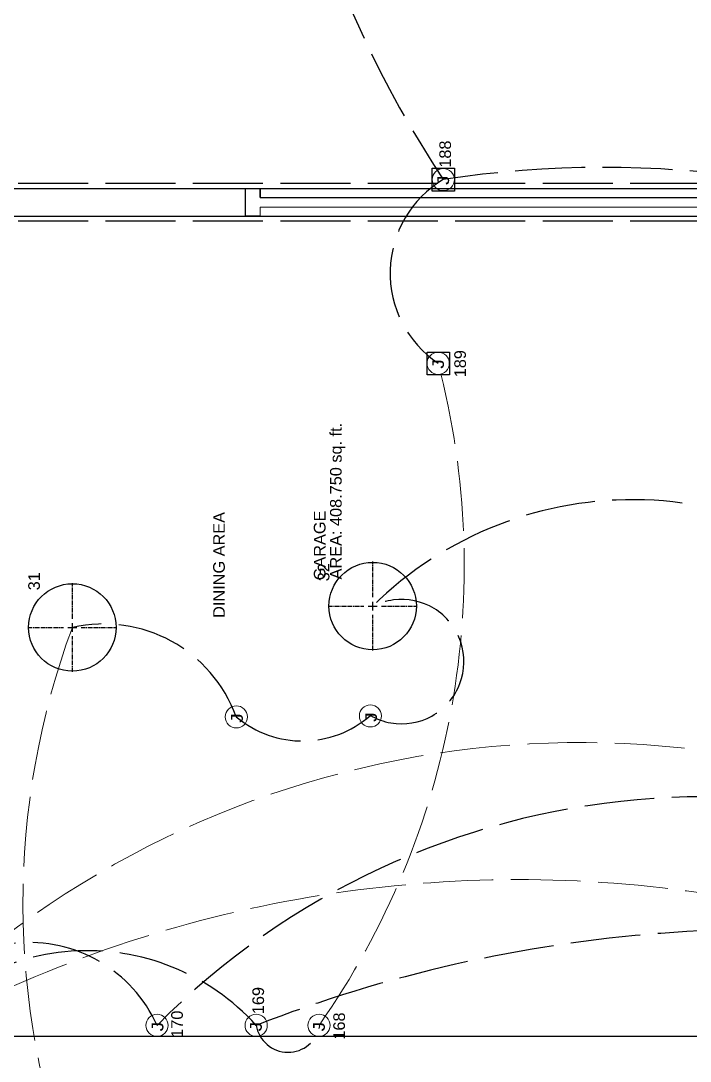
# Model space of a CAD drawing. Header units: inches. Extents: x 12 to 619, y -4 to 515.
# Drawn here: x 118.7 to 233.5, y 206.8 to 385.3 of the extents above; entities that cross this region are included whole.
import ezdxf

# ---------------------------------------------------------------- set-up
doc = ezdxf.new("R2010")
doc.units = ezdxf.units.IN
doc.header["$MEASUREMENT"] = 0
doc.linetypes.add('ACAD_ISO02W100', pattern=[15, 12, -3])
doc.linetypes.add('CENTER2', pattern=[1.125, 0.75, -0.125, 0.125, -0.125])
doc.layers.get('0').update_dxf_attribs({"color": 1, "lineweight": 9})
for name, color, linetype, lineweight in [('A101-Floorplan-1st-floor', 7, 'Continuous', 9), ('A101-Text', 7, 'Continuous', 9), ('A201-Floorplan-2nd-floor', 3, 'Continuous', 9), ('A201-Text', 3, 'Continuous', 9), ('E101-Electrical-1st-floor', 7, 'Continuous', 9), ('E201-Electrical-2nd-floor', 3, 'Continuous', 9)]:
    doc.layers.add(name, color=color, linetype=linetype, lineweight=lineweight)
doc.layers.get('0').off()
doc.styles.add('Reg', font='Courier New.ttf', dxfattribs={"height": 1})
doc.styles.get("Standard").update_dxf_attribs({"font": 'Arial.ttf', "height": 2})

# ---------------------------------------------------------------- blocks, each defined once
blk = doc.blocks.new('L2-dining-room-window')
at = {"layer": 'A201-Floorplan-2nd-floor', "lineweight": 30}
for p, q in [((0, -2.5), (0, 0)), ((0, 0), (4.75, 0)), ((4.75, 0), (4.75, -2.5)), ((3.2, -2.5), (4.75, -2.5)), ((3.2, -2.5), (3.2, -92.5)), ((4.75, -2.5), (3.2, -2.5)), ((0, -92.5), (0, -95)), ((3.2, -92.5), (4.75, -92.5)), ((4.75, -92.5), (3.2, -92.5)), ((4.75, -95), (4.75, -92.5)), ((0, -95), (4.75, -95))]:
    blk.add_line(p, q, dxfattribs=at)
at = {"layer": 'A201-Floorplan-2nd-floor'}
blk.add_lwpolyline([(0, -92.5), (1.55, -92.5), (1.55, -2.5), (0, -2.5)], dxfattribs=at)
blk = doc.blocks.new('*U129')
at = {"layer": 'E201-Electrical-2nd-floor', "color": 0, "linetype": 'CENTER2', "lineweight": -3, "transparency": 16777216}
for p, q in [((0, 1.5), (0, 7.62)), ((-7.62, 0), (-1.5, 0)), ((1.5, 0), (7.62, 0)), ((0, -7.62), (0, -1.5))]:
    blk.add_line(p, q, dxfattribs=at)
at = {"layer": 'E201-Electrical-2nd-floor', "color": 0, "linetype": 'Continuous', "lineweight": -3, "transparency": 16777216}
for p, q in [((-0.75, 0), (0.75, 0)), ((0, -0.75), (0, 0.75))]:
    blk.add_line(p, q, dxfattribs=at)
blk = doc.blocks.new('L2-ceiling-led-31')
at = {"layer": 'E201-Electrical-2nd-floor', "lineweight": -3}
blk.add_circle((0, 0, -93.38), 7.5, dxfattribs=at)
at = {"layer": 'E201-Electrical-2nd-floor', "linetype": 'CENTER2', "lineweight": -3, "rotation": 270}
blk.add_blockref('*U129', (0, 0, -93.38), dxfattribs=at)
blk = doc.blocks.new('*U131')
at = {"layer": 'E201-Electrical-2nd-floor', "color": 0, "linetype": 'CENTER2', "lineweight": -3, "transparency": 16777216}
for p, q in [((0, 1.5), (0, 7.62)), ((-7.62, 0), (-1.5, 0)), ((1.5, 0), (7.62, 0)), ((0, -7.62), (0, -1.5))]:
    blk.add_line(p, q, dxfattribs=at)
at = {"layer": 'E201-Electrical-2nd-floor', "color": 0, "linetype": 'Continuous', "lineweight": -3, "transparency": 16777216}
for p, q in [((-0.75, 0), (0.75, 0)), ((0, -0.75), (0, 0.75))]:
    blk.add_line(p, q, dxfattribs=at)
blk = doc.blocks.new('L2-ceiling-led-32')
at = {"layer": 'E201-Electrical-2nd-floor', "lineweight": -3}
blk.add_circle((0, 0, -93.38), 7.5, dxfattribs=at)
at = {"layer": 'E201-Electrical-2nd-floor', "linetype": 'CENTER2', "lineweight": -3, "rotation": 270}
blk.add_blockref('*U131', (0, 0, -93.38), dxfattribs=at)
blk = doc.blocks.new('L1-ceiling-j-box-188')
at = {"layer": 'E101-Electrical-1st-floor', "lineweight": 30}
for p, q in [((-1.98, -1.95, -96.38), (-1.98, 1.9, -96.38)), ((-1.98, 1.9, -96.38), (0, 1.9, -96.38)), ((0, 1.9, -96.38), (1.93, 1.9, -96.38)), ((1.93, 1.9, -96.38), (1.93, -1.95, -96.38)), ((1.93, -1.95, -96.38), (-1.98, -1.95, -96.38))]:
    blk.add_line(p, q, dxfattribs=at)
at = {"layer": 'E101-Electrical-1st-floor'}
blk.add_circle((0, 0, -96.38), 1.9, dxfattribs=at)
at = {"layer": 'E101-Electrical-1st-floor', "lineweight": 5, "style": 'Reg'}
blk.add_text('J', height=2, dxfattribs=at).set_placement((-1.16, -0.99, -96.38))
blk = doc.blocks.new('L1-ceiling-j-box-189')
at = {"layer": 'E101-Electrical-1st-floor', "lineweight": 30}
for p, q in [((-1.98, -1.95, -101.5), (-1.98, 1.9, -101.5)), ((-1.98, 1.9, -101.5), (0, 1.9, -101.5)), ((0, 1.9, -101.5), (1.93, 1.9, -101.5)), ((1.93, 1.9, -101.5), (1.93, -1.95, -101.5)), ((1.93, -1.95, -101.5), (-1.98, -1.95, -101.5))]:
    blk.add_line(p, q, dxfattribs=at)
at = {"layer": 'E101-Electrical-1st-floor'}
blk.add_circle((0, 0, -101.5), 1.9, dxfattribs=at)
at = {"layer": 'E101-Electrical-1st-floor', "lineweight": 5, "style": 'Reg'}
blk.add_text('J', height=2, dxfattribs=at).set_placement((-1.16, -0.99, -101.5))
blk = doc.blocks.new('L1-j-box-168')
at = {"layer": 'E101-Electrical-1st-floor'}
blk.add_circle((0, 0, -74.5), 1.9, dxfattribs=at)
at = {"layer": 'E101-Electrical-1st-floor', "lineweight": 5, "style": 'Reg'}
blk.add_text('J', height=2, dxfattribs=at).set_placement((-1.26, -0.99, -74.5))
blk = doc.blocks.new('L1-j-box-169')
at = {"layer": 'E101-Electrical-1st-floor'}
blk.add_circle((0, 0, -58), 1.9, dxfattribs=at)
at = {"layer": 'E101-Electrical-1st-floor', "lineweight": 5, "style": 'Reg'}
blk.add_text('J', height=2, dxfattribs=at).set_placement((-1.26, -0.96, -58))
blk = doc.blocks.new('L3-205')
at = {"layer": 'E201-Electrical-2nd-floor'}
blk.add_circle((0, 0), 1.9, dxfattribs=at)
at = {"layer": 'E201-Electrical-2nd-floor', "lineweight": 5, "style": 'Reg'}
blk.add_text('J', height=2, dxfattribs=at).set_placement((-1.25, -1.11))
blk = doc.blocks.new('L3-206')
at = {"layer": 'E201-Electrical-2nd-floor'}
blk.add_circle((0, 0), 1.9, dxfattribs=at)
at = {"layer": 'E201-Electrical-2nd-floor', "lineweight": 5, "style": 'Reg'}
blk.add_text('J', height=2, dxfattribs=at).set_placement((-1.25, -1.11))

msp = doc.modelspace()

# ---------------------------------------------------------------- linework, layer by layer
at = {"layer": 'A101-Floorplan-1st-floor', "linetype": 'ACAD_ISO02W100', "lineweight": -3}
for p, q in [((280.2225, 357.4437), (58.0663, 357.4437)), ((280.2225, 350.9437), (58.0663, 350.9437))]:
    msp.add_line(p, q, dxfattribs=at)
at = {"layer": 'A101-Floorplan-1st-floor', "lineweight": -3}
msp.add_lwpolyline([(278.3163, 349.8187), (315.0732, 349.8187), (315.0732, 211.0687), (58.0663, 211.0687), (58.0663, 454.2508), (280.2225, 454.2508), (280.2225, 349.8187)], dxfattribs=at)
at = {"layer": 'A201-Floorplan-2nd-floor', "lineweight": -3}
msp.add_line((90.6912, 356.5673), (532.5022, 356.5673), dxfattribs=at)
msp.add_lwpolyline([(221.7882, 173.9383), (221.7882, 40.0259), (95.4132, 39.9423), (95.4132, 351.8173), (390.6044, 351.8173), (390.6044, 242.7548), (453.452, 242.7548), (453.452, 218.2548), (439.8979, 218.2548), (439.8979, 152.5048), (404.5647, 152.5048), (404.5647, 173.9383), (221.7829, 173.9383)], dxfattribs=at)
at = {"layer": 'E101-Electrical-1st-floor'}
msp.add_circle((142.0663, 212.9663), 1.8976, dxfattribs=at)
at = {"layer": 'E101-Electrical-1st-floor', "linetype": 'ACAD_ISO02W100', "lineweight": -3}
for centre, radius, start, end in [((348.5685, 462.25), 188.745, 178.633577, 213.49077), ((218.5791, 179.0342), 181.1529, 81.492461, 98.705679), ((200.715, 342.0571), 18.6728, 120.777499, 236.043372), ((236.1302, 119.8269), 132.3744, 54.848465, 135.282954), ((246.6965, -11.8894), 241.3278, 77.363963, 111.291744), ((120.1123, 203.1035), 24.0677, 24.191976, 166.874866), ((130.1462, 186.7505), 39.0338, 42.192049, 146.016275), ((164.5392, 213.9051), 5.5529, 189.733834, 349.261972)]:
    msp.add_arc(centre, radius, start, end, dxfattribs=at)
at = {"layer": 'E101-Electrical-1st-floor', "linetype": 'ACAD_ISO02W100', "lineweight": 5}
for centre, radius, start, end in [((166.0939, 355.0526), 75.3823, 42.30169, 167.927514), ((57.4531, 291.8214), 137.3015, 324.947729, 14.659443), ((261.3988, 276.3777), 177.6642, 202.001676, 256.309967)]:
    msp.add_arc(centre, radius, start, end, dxfattribs=at)
at = {"layer": 'E201-Electrical-2nd-floor', "linetype": 'ACAD_ISO02W100', "lineweight": -3}
for centre, radius, start, end in [((223.6293, 239.6109), 63.5548, 41.758866, 134.537194), ((184.0268, 275.3818), 10.676, 239.841267, 117.763199), ((132.9009, 257.6279), 24.2191, 19.973965, 102.792714), ((167.0178, 279.403), 17.6418, 229.937663, 311.307848)]:
    msp.add_arc(centre, radius, start, end, dxfattribs=at)
at = {"layer": 'E201-Electrical-2nd-floor', "linetype": 'ACAD_ISO02W100', "lineweight": 5}
for centre, radius, start, end in [((255.305, 233.9081), 136.2542, 159.670274, 200.630192), ((214.6294, 98.4975), 162.9976, 348.783325, 136.924452), ((204.1322, 23.0294), 214.9445, 47.193865, 119.655992), ((86.5638, 172.3107), 40.6383, 282.570972, 67.364571), ((261.3988, 276.3777), 177.6642, 202.001676, 256.309967)]:
    msp.add_arc(centre, radius, start, end, dxfattribs=at)

# ---------------------------------------------------------------- block references
at = {"lineweight": -3, "rotation": 89.99999999999999}
msp.add_blockref('L2-dining-room-window', (157.2419, 351.8173), dxfattribs=at)
at = {"layer": 'E101-Electrical-1st-floor', "lineweight": 5, "rotation": 89.99999999999999}
for name, p in [('L1-ceiling-j-box-188', (191.16, 358.1, 96.375)), ('L1-ceiling-j-box-189', (190.285, 326.5687, 101.5)), ('L1-j-box-169', (159.0663, 212.9663, 58)), ('L1-j-box-168', (169.852, 212.966, 74.5))]:
    msp.add_blockref(name, p, dxfattribs=at)
at = {"layer": 'E201-Electrical-2nd-floor', "linetype": 'ACAD_ISO02W100', "lineweight": 5, "rotation": 89.99999999999999}
for name, p in [('L2-ceiling-led-32', (179.0537, 284.9125, 93.375)), ('L2-ceiling-led-31', (127.5382, 281.2458, 93.375))]:
    msp.add_blockref(name, p, dxfattribs=at)
at = {"layer": 'E201-Electrical-2nd-floor', "lineweight": 5, "rotation": 89.99999999999999}
for name, p in [('L3-205', (155.6632, 265.9009)), ('L3-206', (178.6632, 266.0673))]:
    msp.add_blockref(name, p, dxfattribs=at)

# ---------------------------------------------------------------- texts
at = {"layer": 'A101-Text', "lineweight": 5}
for s, p in [('AREA: 408.750 sq. ft.', (173.7313, 289.4865)), ('GARAGE', (170.959, 289.3389))]:
    msp.add_text(s, height=2, rotation=90, dxfattribs=at).set_placement(p)
at = {"layer": 'A201-Text', "lineweight": 5}
msp.add_text('DINING AREA', height=2, rotation=90, dxfattribs=at).set_placement((153.6908, 282.8889))
at = {"layer": 'E101-Electrical-1st-floor', "lineweight": 5}
for s, p in [('188', (192.484, 360.1297)), ('189', (195.0503, 324.1713)), ('169', (160.4164, 214.8893)), ('170', (146.4911, 210.838)), ('168', (174.2921, 210.5175))]:
    msp.add_text(s, height=2, rotation=90, dxfattribs=at).set_placement(p)
at = {"layer": 'E101-Electrical-1st-floor', "lineweight": 5, "style": 'Reg'}
msp.add_text('J', height=2, rotation=90, dxfattribs=at).set_placement((143.1516, 211.7025))
at = {"layer": 'E201-Electrical-2nd-floor', "lineweight": 5}
for s, p in [('32', (171.6328, 289.165)), ('31', (121.9642, 287.614))]:
    msp.add_text(s, height=2, rotation=90, dxfattribs=at).set_placement(p)

doc.saveas('drawing.dxf')
